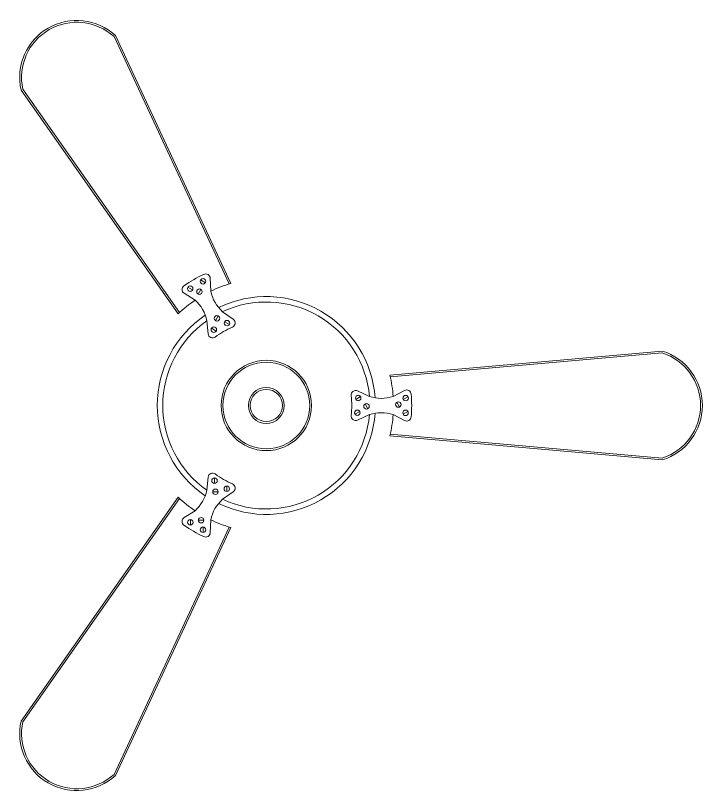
# Model space of a CAD drawing. Header units: inches. Extents: x -163735 to 106394, y -4543 to 35159.
# Drawn here: x 90592.15 to 90612.9, y 16625.93 to 16649.51 of the extents above; entities that cross this region are included whole.
import ezdxf

# ---------------------------------------------------------------- set-up
doc = ezdxf.new("R2010")
doc.units = ezdxf.units.IN
doc.header["$MEASUREMENT"] = 0
for name, color, linetype, lineweight in [('COLOMN', 135, 'Continuous', 9), ('Dimenson', 16, 'Continuous', 9), ('Elect', 230, 'Continuous', 9)]:
    doc.layers.add(name, color=color, linetype=linetype, lineweight=lineweight)

# ---------------------------------------------------------------- blocks, each defined once
blk = doc.blocks.new('s')
at = {"layer": 'Dimenson', "color": 4, "linetype": 'ByBlock'}
for p, q in [((45836.811, 8288.599), (45840.288, 8281.119)), ((45836.856, 8288.632), (45840.342, 8281.134)), ((45838.752, 8280.217), (45834.002, 8286.984)), ((45838.793, 8280.255), (45834.054, 8287.007)), ((45839.734, 8280.901), (45839.718, 8281.29)), ((45839.042, 8281.019), (45839.185, 8280.936)), ((45839.43, 8281.239), (45839.572, 8281.157)), ((45839.259, 8280.626), (45838.93, 8280.835)), ((45839.353, 8280.812), (45839.436, 8280.955)), ((45839.881, 8280.007), (45839.963, 8280.15)), ((45840.092, 8280.28), (45840.417, 8280.051)), ((45839.617, 8280.006), (45839.653, 8279.61)), ((45840.156, 8279.976), (45840.298, 8279.894)), ((45839.757, 8279.777), (45839.899, 8279.695)), ((45845.147, 8278.36), (45853.382, 8279.09)), ((45845.159, 8278.306), (45853.376, 8279.035)), ((45844.532, 8277.717), (45844.171, 8277.884)), ((45845.248, 8277.717), (45845.593, 8277.898)), ((45844.401, 8277.488), (45844.483, 8277.345)), ((45845.362, 8277.542), (45845.444, 8277.4)), ((45845.696, 8277.708), (45845.553, 8277.626)), ((45844.237, 8277.265), (45844.094, 8277.183)), ((45845.694, 8277.263), (45845.551, 8277.18)), ((45844.532, 8277.168), (45844.171, 8277.002)), ((45845.248, 8277.168), (45845.593, 8276.988)), ((45853.376, 8275.851), (45845.159, 8276.579)), ((45853.382, 8275.795), (45845.147, 8276.525)), ((45839.617, 8274.88), (45839.653, 8275.275)), ((45839.848, 8275.087), (45839.848, 8275.251)), ((45840.22, 8274.841), (45840.22, 8275.005)), ((45834.002, 8267.901), (45838.752, 8274.669)), ((45839.959, 8274.833), (45839.794, 8274.833)), ((45840.092, 8274.605), (45840.417, 8274.834)), ((45834.054, 8267.879), (45838.793, 8274.63)), ((45839.259, 8274.259), (45838.93, 8274.051)), ((45839.118, 8273.826), (45839.118, 8273.991)), ((45839.526, 8273.974), (45839.361, 8273.974)), ((45839.734, 8273.985), (45839.718, 8273.596)), ((45840.288, 8273.767), (45836.811, 8266.287)), ((45840.342, 8273.751), (45836.856, 8266.254)), ((45839.502, 8273.601), (45839.502, 8273.766))]:
    blk.add_line(p, q, dxfattribs=at)
for centre, radius in [((45839.501, 8281.198), 0.0824), ((45839.114, 8280.977), 0.0824), ((45839.394, 8280.884), 0.0824), ((45839.922, 8280.079), 0.0824), ((45840.227, 8279.935), 0.0824), ((45839.828, 8279.736), 0.0824), ((45841.414, 8277.443), 1.366), ((45841.414, 8277.443), 1.311), ((45841.414, 8277.443), 0.542), ((45841.414, 8277.443), 0.487), ((45844.192, 8277.669), 0.0824), ((45845.625, 8277.667), 0.0824), ((45844.442, 8277.416), 0.0824), ((45845.403, 8277.471), 0.0824), ((45844.165, 8277.224), 0.0824), ((45845.622, 8277.221), 0.0824), ((45839.848, 8275.169), 0.0824), ((45839.876, 8274.833), 0.0824), ((45840.22, 8274.923), 0.0824), ((45839.118, 8273.909), 0.0824), ((45839.443, 8273.974), 0.0824), ((45839.502, 8273.684), 0.0824)]:
    blk.add_circle(centre, radius, dxfattribs=at)
for centre, radius, start, end in [((45835.687, 8287.362), 1.726, 47.3557, 192.6443), ((45835.687, 8287.362), 1.671, 47.726, 192.274), ((45841.414, 8277.443), 4.393, 115.5055, 124.4945), ((45839.581, 8281.284), 0.137, 2.3685, 115.5055), ((45839.003, 8280.951), 0.137, 124.4945, 237.6315), ((45841.414, 8277.443), 3.844, 106.1924, 115.904), ((45840.891, 8281.155), 1.185, 192.404, 227.596), ((45841.414, 8277.443), 3.844, 124.096, 133.8076), ((45838.522, 8279.787), 1.117, 11.296, 48.704), ((45841.414, 8277.443), 3.295, 4.034, 115.92), ((45841.414, 8277.443), 3.13, 5.0324, 114.9676), ((45841.414, 8277.443), 3.295, 124.034, 235.92), ((45841.414, 8277.443), 3.13, 125.0324, 234.9676), ((45840.337, 8279.939), 0.137, 293.3233, 54.7287), ((45839.79, 8279.623), 0.137, 185.2713, 306.6767), ((45841.414, 8277.443), 2.581, 113.3233, 126.6767), ((45852.867, 8277.443), 1.671, 287.726, 72.274), ((45852.867, 8277.443), 1.726, 287.3557, 72.6443), ((45841.414, 8277.443), 3.844, 4.096, 13.8076), ((45844.113, 8277.759), 0.137, 65.2713, 186.6767), ((45841.414, 8277.443), 2.581, 353.3233, 6.6767), ((45844.89, 8278.775), 1.117, 251.296, 288.704), ((45845.656, 8277.776), 0.137, 4.4945, 117.6315), ((45841.414, 8277.443), 4.393, 355.5055, 4.4945), ((45841.414, 8277.443), 3.295, 244.034, 355.92), ((45841.414, 8277.443), 3.13, 245.0324, 354.9676), ((45844.113, 8277.127), 0.137, 173.3233, 294.7287), ((45844.89, 8276.039), 1.185, 72.404, 107.596), ((45841.414, 8277.443), 3.844, 346.1924, 355.904), ((45845.656, 8277.109), 0.137, 242.3685, 355.5055), ((45839.79, 8275.263), 0.137, 53.3233, 174.7287), ((45841.414, 8277.443), 2.581, 233.3233, 246.6767), ((45840.337, 8274.947), 0.137, 305.2713, 66.6767), ((45841.414, 8277.443), 3.844, 226.1924, 235.904), ((45838.46, 8275.134), 1.185, 312.404, 347.596), ((45840.829, 8273.766), 1.117, 131.296, 168.704), ((45839.003, 8273.935), 0.137, 122.3685, 235.5055), ((45841.414, 8277.443), 3.844, 244.096, 253.8076), ((45841.414, 8277.443), 4.393, 235.5055, 244.4945), ((45839.581, 8273.602), 0.137, 244.4945, 357.6315), ((45835.687, 8267.523), 1.726, 167.3557, 312.6443), ((45835.687, 8267.523), 1.671, 167.726, 312.274)]:
    blk.add_arc(centre, radius, start, end, dxfattribs=at)
at = {"layer": 'Elect', "color": 7}
blk.add_line((45844.264, 8277.711), (45844.121, 8277.628), dxfattribs=at)

msp = doc.modelspace()

# ---------------------------------------------------------------- block references
at = {"layer": 'COLOMN', "color": 1}
msp.add_blockref('s', (44758.308, 8360.275), dxfattribs=at)

doc.saveas('drawing.dxf')
